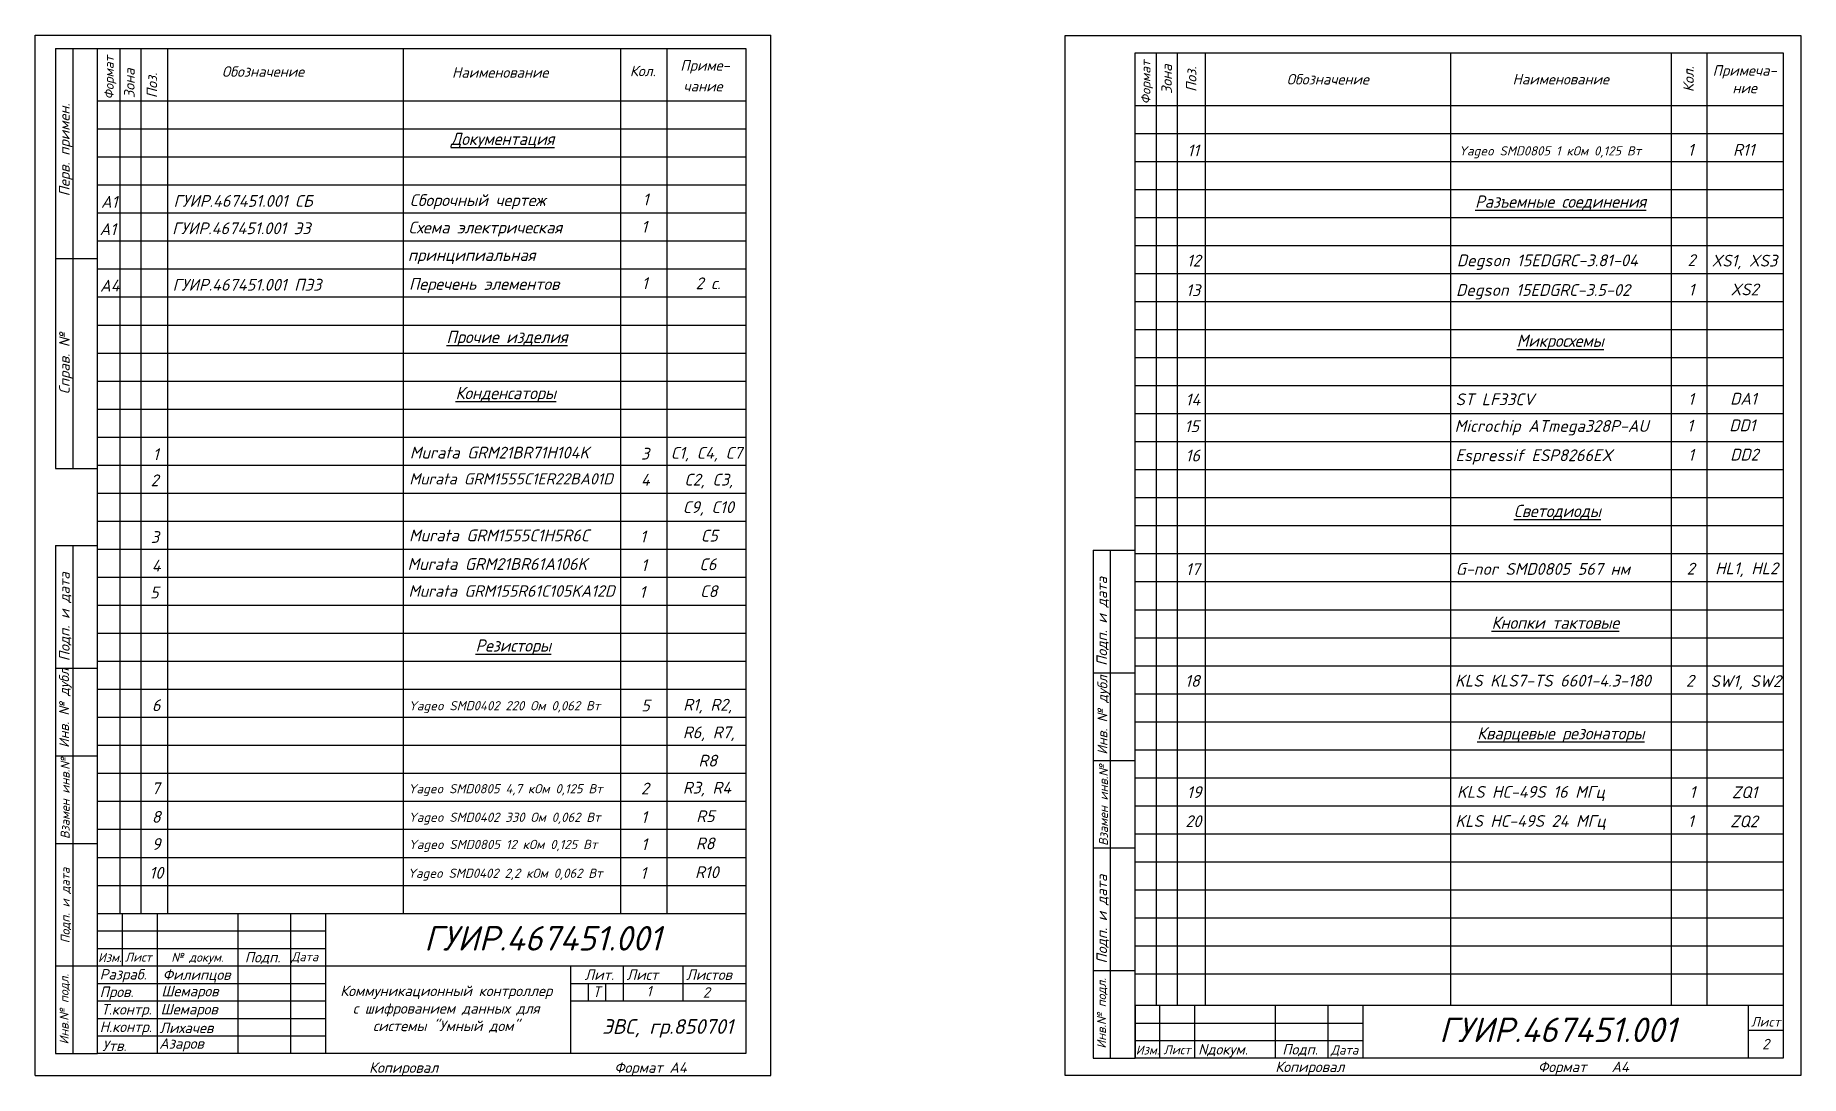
# Model space of a CAD drawing. Header units: millimetres. Extents: x 836 to 1340, y 476 to 773.
import ezdxf
from ezdxf.enums import TextEntityAlignment as Align

# ---------------------------------------------------------------- set-up
doc = ezdxf.new("R2010")
doc.units = ezdxf.units.MM
for name, color, linetype in [('KONTYR', 7, 'Continuous'), ('Text', 5, 'Continuous'), ('TONK', 1, 'Continuous')]:
    doc.layers.add(name, color=color, linetype=linetype)
for name, color, linetype, lineweight in [('Основная', 7, 'Continuous', 40), ('рамка', 7, 'Continuous', 50), ('текст', 1, 'Continuous', 30)]:
    doc.layers.add(name, color=color, linetype=linetype, lineweight=lineweight)
doc.styles.add('RUS', font='isocpeui.ttf', dxfattribs={"height": 3})
doc.styles.get("Standard").update_dxf_attribs({"font": 'arial.ttf'})

msp = doc.modelspace()

# ---------------------------------------------------------------- linework, layer by layer
at = {"color": 7}
for p, q in [((841.37, 769.13), (853.37, 769.13)), ((873.37, 522.13), (873.37, 769.13)), ((1002.68, 522.13), (1002.68, 769.13)), ((1015.81, 769.13), (1015.81, 522.13)), ((1312.67, 767.81), (1312.67, 495.79)), ((841.37, 709.13), (853.37, 709.13)), ((841.37, 649.13), (853.37, 649.13))]:
    msp.add_line(p, q, dxfattribs=at)
at = {"linetype": 'Continuous'}
for p, q in [((859.82, 522.13), (859.82, 769.13)), ((865.81, 522.18), (865.81, 769.13)), ((940.57, 769.13), (940.57, 522.13))]:
    msp.add_line(p, q, dxfattribs=at)
at = {"color": 7, "linetype": 'Continuous'}
for p, q in [((1149.51, 767.81), (1334.51, 767.81)), ((853.37, 754.13), (1038.37, 754.13)), ((1149.51, 752.81), (1334.51, 752.81))]:
    msp.add_line(p, q, dxfattribs=at)
at = {"layer": 'KONTYR', "color": 7}
for p, q in [((841.37, 769.13), (841.37, 649.13)), ((846.37, 649.13), (846.37, 769.13)), ((1155.55, 767.85), (1155.55, 495.85)), ((1161.55, 767.85), (1161.55, 495.85)), ((1169.55, 767.85), (1169.55, 495.85)), ((1239.55, 767.85), (1239.55, 495.85)), ((1302.55, 767.85), (1302.55, 495.85)), ((841.37, 627.13), (853.37, 627.13)), ((841.37, 627.13), (841.37, 482.13)), ((846.37, 482.13), (846.37, 627.13)), ((1137.51, 625.81), (1149.51, 625.81)), ((1137.51, 625.81), (1137.51, 480.81)), ((1142.51, 480.81), (1142.51, 625.81)), ((841.37, 592.13), (853.37, 592.13)), ((1137.51, 590.81), (1149.51, 590.81)), ((841.37, 567.13), (853.37, 567.13)), ((1137.51, 565.81), (1149.51, 565.81)), ((841.37, 542.13), (853.37, 542.13)), ((1137.51, 540.81), (1149.51, 540.81)), ((860.37, 522.13), (860.37, 507.13)), ((870.37, 522.13), (870.37, 482.13)), ((893.37, 522.13), (893.37, 482.13)), ((908.37, 522.13), (908.37, 482.13)), ((918.37, 522.13), (918.37, 482.13)), ((853.37, 512.13), (918.37, 512.13)), ((841.37, 507.13), (853.37, 507.13)), ((853.37, 507.13), (918.37, 507.13)), ((918.37, 507.13), (1038.37, 507.13)), ((988.37, 507.13), (988.37, 482.13)), ((1003.37, 507.13), (1003.37, 497.13)), ((1020.37, 507.13), (1020.37, 497.13)), ((1137.51, 505.81), (1149.51, 505.81)), ((988.37, 502.13), (1038.37, 502.13)), ((988.37, 497.13), (1038.37, 497.13)), ((1334.51, 495.81), (1149.51, 495.81)), ((1149.51, 495.81), (1149.51, 480.81)), ((1156.51, 495.81), (1156.51, 480.81)), ((1166.51, 495.81), (1166.51, 480.81)), ((1189.51, 495.81), (1189.51, 480.81)), ((1204.51, 495.81), (1204.51, 480.81)), ((1214.51, 495.81), (1214.51, 480.81)), ((1324.51, 495.81), (1324.51, 480.81)), ((1324.51, 488.81), (1334.51, 488.81)), ((841.37, 482.13), (853.37, 482.13)), ((1137.51, 480.81), (1149.51, 480.81))]:
    msp.add_line(p, q, dxfattribs=at)
at = {"layer": 'KONTYR', "color": 7, "linetype": 'Continuous'}
msp.add_line((853.37, 522.13), (1038.37, 522.13), dxfattribs=at)
for points in [[(853.37, 482.13), (853.37, 769.13), (1038.37, 769.13), (1038.37, 482.13)], [(1149.51, 480.81), (1149.51, 767.81), (1334.51, 767.81), (1334.51, 480.81)]]:
    msp.add_lwpolyline(points, close=True, dxfattribs=at)
at = {"layer": 'TONK', "color": 7}
for p, q in [((853.37, 746.13), (1038.37, 746.13)), ((1149.55, 744.85), (1334.55, 744.85)), ((853.37, 738.13), (1038.37, 738.13)), ((1149.55, 736.85), (1334.55, 736.85)), ((853.37, 730.13), (1038.37, 730.13)), ((1149.55, 728.85), (1334.55, 728.85)), ((853.37, 722.13), (1038.37, 722.13)), ((1149.55, 720.85), (1334.55, 720.85)), ((853.37, 714.13), (1038.37, 714.13)), ((1149.55, 712.85), (1334.55, 712.85)), ((853.37, 706.13), (1038.37, 706.13)), ((1149.55, 704.85), (1334.55, 704.85)), ((853.37, 698.13), (1038.37, 698.13)), ((1149.55, 696.85), (1334.55, 696.85)), ((853.37, 690.13), (1038.37, 690.13)), ((1149.55, 688.85), (1334.55, 688.85)), ((853.37, 682.13), (1038.37, 682.13)), ((1149.55, 680.85), (1334.55, 680.85)), ((853.37, 674.13), (1038.37, 674.13)), ((1149.55, 672.85), (1334.55, 672.85)), ((853.37, 666.13), (1038.37, 666.13)), ((1149.55, 664.85), (1334.55, 664.85)), ((853.37, 658.13), (1038.37, 658.13)), ((1149.55, 656.85), (1334.55, 656.85)), ((853.37, 650.13), (1038.37, 650.13)), ((1149.55, 648.85), (1334.55, 648.85)), ((853.37, 642.13), (1038.37, 642.13)), ((1149.55, 640.85), (1334.55, 640.85)), ((853.37, 634.13), (1038.37, 634.13)), ((1149.55, 632.85), (1334.55, 632.85)), ((853.37, 626.13), (1038.37, 626.13)), ((1149.55, 624.85), (1334.55, 624.85)), ((853.37, 618.13), (1038.37, 618.13)), ((1149.55, 616.85), (1334.55, 616.85)), ((853.37, 610.13), (1038.37, 610.13)), ((1149.55, 608.85), (1334.55, 608.85)), ((853.37, 602.13), (1038.37, 602.13)), ((1149.55, 600.85), (1334.55, 600.85)), ((853.37, 594.13), (1038.37, 594.13)), ((1149.55, 592.85), (1334.55, 592.85)), ((853.37, 586.13), (1038.37, 586.13)), ((1149.55, 584.85), (1334.55, 584.85)), ((853.37, 578.13), (1038.37, 578.13)), ((1149.55, 576.85), (1334.55, 576.85)), ((853.37, 570.13), (1038.37, 570.13)), ((1149.55, 568.85), (1334.55, 568.85)), ((853.37, 562.13), (1038.37, 562.13)), ((1149.55, 560.85), (1334.55, 560.85)), ((853.37, 554.13), (1038.37, 554.13)), ((1149.55, 552.85), (1334.55, 552.85)), ((853.37, 546.13), (1038.37, 546.13)), ((1149.55, 544.85), (1334.55, 544.85)), ((853.37, 538.13), (1038.37, 538.13)), ((1149.55, 536.85), (1334.55, 536.85)), ((853.37, 530.13), (1038.37, 530.13)), ((1149.55, 528.85), (1334.55, 528.85)), ((1149.55, 520.85), (1334.55, 520.85)), ((853.37, 517.13), (918.37, 517.13)), ((1149.55, 512.85), (1334.55, 512.85)), ((1149.55, 504.85), (1334.55, 504.85)), ((853.37, 502.13), (918.37, 502.13)), ((993.37, 502.13), (993.37, 497.13)), ((998.37, 502.13), (998.37, 497.13)), ((853.37, 497.13), (918.37, 497.13)), ((853.37, 492.13), (918.37, 492.13)), ((853.37, 487.13), (918.37, 487.13))]:
    msp.add_line(p, q, dxfattribs=at)
at = {"layer": 'TONK'}
for p, q in [((1149.51, 490.81), (1214.51, 490.81)), ((1149.51, 485.81), (1214.51, 485.81))]:
    msp.add_line(p, q, dxfattribs=at)
at = {"layer": 'TONK', "color": 1, "linetype": 'Continuous'}
msp.add_lwpolyline([(1129.51, 475.81), (1129.51, 772.81), (1339.51, 772.81), (1339.51, 475.81)], close=True, dxfattribs=at)
at = {"layer": 'рамка', "color": 7, "linetype": 'Continuous', "lineweight": 25}
for p, q in [((835.57, 475.85), (835.57, 772.85)), ((835.57, 772.85), (1045.57, 772.85)), ((1045.57, 475.85), (1045.57, 772.85)), ((835.57, 475.85), (1045.57, 475.85))]:
    msp.add_line(p, q, dxfattribs=at)

# ---------------------------------------------------------------- texts
at = {"color": 5, "linetype": 'Continuous', "style": 'RUS'}
msp.add_text('Формат', height=2.723, rotation=90, dxfattribs=at).set_placement((1153.9, 753.14))
for s, p in [('Зона', (1158.51, 760.31)), ('Поз.', (1165.51, 760.31)), ('Кол.', (1307.51, 760.31))]:
    msp.add_text(s, height=3, rotation=90, dxfattribs=at).set_placement(p, align=Align.MIDDLE)
for s, p in [('Обозначение', (1204.51, 760.31)), ('Наименование', (1271.01, 760.31))]:
    msp.add_text(s, height=3, dxfattribs=at).set_placement(p, align=Align.MIDDLE)
for s, p in [('Примеча-', (1323.51, 761.31)), ('ние', (1323.51, 756.31))]:
    msp.add_text(s, height=3, dxfattribs=at).set_placement(p, align=Align.CENTER)
at = {"lineweight": 30, "attachment_point": 1, "style": 'RUS'}
for s, insert, char_height, width in [('11', (1164.42, 741.67), 3.368, 5.567), ('Yageo SMD0805 1 кОм 0,125 Вт', (1241.89, 741.17), 2.633, 58.0798), ('1', (1307.26, 741.84), 3.37, 5.567), ('R11', (1320.19, 741.84), 3.368, 21.5302), ('А1', (854.32, 726.99), 3.368, 5.567), ('ГУИР.467451.001 СБ ', (875.02, 727.24), 3.368, 66.2038), ('Сборочный чертеж', (942.49, 727.47), 3.368, 66.2038), ('1', (1008.95, 727.68), 3.37, 5.567), ('А1', (853.93, 719.18), 3.368, 5.567), ('ГУИР.467451.001 Э3', (874.63, 719.43), 3.368, 66.2038), ('Схема электрическая', (942.1, 719.67), 3.368, 66.2038), ('1', (1008.56, 719.87), 3.37, 5.567), ('принципиальная', (941.93, 711.79), 3.368, 66.2038), ('12', (1164.28, 710.2), 3.368, 5.567), ('Degson 15EDGRC-3.81-04', (1241.36, 710.27), 3.368, 66.2038), ('2', (1307.2, 710.36), 3.37, 5.567), ('XS1, XS3', (1314.06, 710.19), 3.368, 21.5302), ('А4', (854.06, 703.05), 3.368, 5.567), ('ГУИР.467451.001 ПЭ3 ', (874.76, 703.31), 3.368, 66.2038), ('Перечень элементов', (942.23, 703.54), 3.368, 66.2038), ('1', (1008.69, 703.74), 3.37, 5.567), ('2 с.', (1024.04, 703.73), 3.368, 8.9503), ('13', (1164.04, 701.74), 3.368, 5.567), ('Degson 15EDGRC-3.5-02', (1241.12, 701.81), 3.368, 66.2038), ('1', (1307.48, 701.9), 3.37, 5.567), ('XS2', (1319.5, 701.98), 3.368, 21.5302), ('14', (1163.91, 670.53), 3.368, 5.567), ('ST LF33CV', (1240.98, 670.6), 3.368, 66.2038), ('1', (1307.35, 670.68), 3.37, 5.567), ('DA1', (1319.37, 670.77), 3.368, 21.5302), ('15', (1163.64, 662.92), 3.368, 5.567), ('Microchip ATmega328P-AU', (1240.72, 662.98), 3.368, 66.2038), ('1', (1307.08, 663.07), 3.37, 5.567), ('DD1', (1319.11, 663.16), 3.368, 21.5302), ('Murata GRM21BR71H104K', (942.49, 655.38), 3.368, 66.2038), ('C1, C4, C7', (1016.94, 655.3), 3.368, 21.5302), ('1', (869.11, 654.91), 3.37, 5.567), ('3', (1008.43, 655.07), 3.37, 5.567), ('16', (1163.91, 654.56), 3.368, 5.567), ('Espressif ESP8266EX', (1240.99, 654.62), 3.368, 66.2038), ('1', (1307.35, 654.71), 3.37, 5.567), ('DD2', (1319.38, 654.8), 3.368, 21.5302), ('2', (868.46, 647.47), 3.37, 5.567), ('Murata GRM1555C1ER22BA01D', (942.33, 647.81), 3.2083, 63.0637), ('4', (1008.45, 647.63), 3.37, 5.567), ('C2, C3,', (1020.82, 647.66), 3.368, 21.5302), ('C9, C10', (1020.38, 639.81), 3.368, 21.5302), ('3', (868.53, 631.27), 3.37, 5.567), ('Murata GRM1555C1H5R6C', (942.26, 631.74), 3.368, 66.2038), ('1', (1008.2, 631.42), 3.37, 5.567), ('C5', (1025.53, 631.66), 3.368, 21.5302), ('4', (868.82, 623.1), 3.37, 5.567), ('Murata GRM21BR61A106K', (941.84, 623.57), 3.368, 66.2038), ('1', (1008.5, 623.25), 3.37, 5.567), ('C6', (1025.11, 623.49), 3.368, 21.5302), ('17', (1163.96, 622.1), 3.368, 5.567), ('G-nor SMD0805 567 нм', (1241.04, 622.16), 3.368, 66.2038), ('2', (1306.97, 622.25), 3.37, 5.567), ('HL1, HL2', (1315.1, 622.34), 3.368, 21.5302), ('5', (868.34, 615.42), 3.37, 5.567), ('Murata GRM155R61C105KA12D', (942.11, 615.82), 3.2853, 64.5782), ('1', (1008.01, 615.57), 3.37, 5.567), ('C8', (1025.33, 615.81), 3.368, 21.5302), ('18', (1163.75, 590.19), 3.368, 5.567), ('KLS KLS7-TS 6601-4.3-180', (1240.83, 590.26), 3.368, 66.2038), ('2', (1306.76, 590.24), 3.37, 5.567), ('SW1, SW2', (1313.78, 590.15), 3.368, 21.5302), ('6', (868.85, 583.24), 3.37, 5.567), ('Yageo SMD0402 220 Ом 0,062 Вт', (942.12, 582.74), 2.633, 58.0798), ('5', (1008.53, 583.17), 3.37, 5.567), ('R1, R2,', (1020.51, 583.4), 3.368, 21.5302), ('R6, R7,', (1020.43, 575.5), 3.368, 21.5302), ('R8', (1024.85, 567.42), 3.368, 21.5302), ('7', (868.75, 559.53), 3.37, 5.567), ('2', (1008.43, 559.46), 3.37, 5.567), ('R3, R4', (1020.42, 559.7), 3.368, 21.5302), ('Yageo SMD0805 4,7 кОм 0,125 Вт', (942.02, 559.04), 2.633, 58.0798), ('19', (1164.31, 558.43), 3.368, 5.567), ('KLS HC-49S 16 МГц', (1241.39, 558.5), 3.368, 66.2038), ('1', (1307.78, 558.47), 3.37, 5.567), ('ZQ1', (1319.84, 558.39), 3.368, 21.5302), ('8', (868.82, 551.38), 3.37, 5.567), ('Yageo SMD0402 330 Ом 0,062 Вт', (942.09, 550.89), 2.633, 58.0798), ('1', (1008.5, 551.31), 3.37, 5.567), ('R5', (1024.21, 551.55), 3.368, 21.5302), ('20', (1163.83, 550.13), 3.368, 5.567), ('KLS HC-49S 24 МГц', (1240.91, 550.2), 3.368, 66.2038), ('1', (1307.3, 550.17), 3.37, 5.567), ('ZQ2', (1319.36, 550.09), 3.368, 21.5302), ('9', (868.85, 543.62), 3.37, 5.567), ('Yageo SMD0805 12 кОм 0,125 Вт', (942.12, 543.13), 2.633, 58.0798), ('1', (1008.53, 543.55), 3.37, 5.567), ('R8', (1024.13, 543.79), 3.368, 21.5302), ('10', (868.12, 535.4), 3.368, 5.567), ('Yageo SMD0402 2,2 кОм 0,062 Вт', (941.87, 534.91), 2.633, 58.0798), ('1', (1008.28, 535.33), 3.37, 5.567), ('R10', (1023.88, 535.57), 3.368, 21.5302)]:
    msp.add_mtext(s, dxfattribs=dict(at, insert=insert, char_height=char_height, width=width))
at = {"insert": (980.42, 515.01), "char_height": 7, "width": 121, "attachment_point": 5, "style": 'RUS'}
msp.add_mtext('\\A1;{\\C0;ГУИР.467451.001}', dxfattribs=at)
at = {"layer": 'Text', "color": 7, "style": 'RUS'}
for s, height, p in [('Формат', 2.7, (857.96, 754.53)), ('Зона', 3, (863.92, 754.91)), ('Поз.', 3, (870.36, 754.91)), ('Подп. и дата', 3, (845.37, 594.13)), ('Инв. № дубл', 2.8098, (845.18, 569.4)), ('Инв. № дубл', 2.8098, (1141.58, 567.45)), ('Взамен инв.№', 2.5521, (845.37, 543.35)), ('Взамен инв.№', 2.5521, (1141.77, 541.4)), ('Подп. и дата', 2.5521, (845.39, 513.57)), ('Инв.№ подл.', 2.5521, (845.07, 484.71)), ('Инв.№ подл.', 2.5521, (1141.19, 483.51))]:
    msp.add_text(s, height=height, rotation=90, dxfattribs=at).set_placement(p)
for s, height, p in [('Обозначение', 3, (888.84, 761)), ('Наименование', 3, (954.52, 760.75)), ('Кол.', 3, (1005.29, 761.17)), ('Приме-', 3, (1019.69, 762.75)), ('чание', 3, (1020.58, 756.82)), ('Изм.', 2.552, (853.47, 508.26)), ('Лист', 2.552, (861.16, 508.36)), ('№ докум.', 2.552, (874.39, 508.32)), ('Подп.', 3, (895.37, 508.13)), ('Дата', 2.552, (908.63, 508.47)), ('Лит.', 3, (992.37, 503.13)), ('Лист', 3, (1004.37, 503.13)), ('Листов', 3, (1021.37, 503.13)), ('Изм.', 2.552, (1149.69, 481.82))]:
    msp.add_text(s, height=height, dxfattribs=at).set_placement(p)
for s, p in [('Перв. примен.', (845.37, 740.13)), ('Справ. №', (845.37, 679.13))]:
    msp.add_text(s, height=3, rotation=90, dxfattribs=at).set_placement(p, align=Align.CENTER)
at = {"layer": 'Text', "style": 'RUS'}
for p in [(1141.51, 592.81), (1141.51, 507.81)]:
    msp.add_text('Подп. и дата', height=3, rotation=90, dxfattribs=at).set_placement(p)
at = {"layer": 'Text', "color": 5, "style": 'RUS'}
for s, height, p in [('Лиcт', 2.702, (1325.35, 489.82)), ('Формат', 3, (1264.51, 476.81))]:
    msp.add_text(s, height=height, dxfattribs=at).set_placement(p)
at = {"layer": 'Text', "linetype": 'Continuous', "style": 'RUS'}
for s, height, p in [('Лист', 2.569, (1157.64, 481.9)), ('Nдокум.', 3, (1167.51, 481.81)), ('Подп.', 3, (1191.51, 481.81)), ('Дата', 2.601, (1205.38, 481.83)), ('Копировал', 3, (1189.51, 476.81))]:
    msp.add_text(s, height=height, dxfattribs=at).set_placement(p)
at = {"layer": 'Text', "color": 7, "insert": (922.22, 501.5), "char_height": 3, "width": 61.3021, "attachment_point": 1, "style": 'RUS'}
msp.add_mtext('\\pxqc,t4;Коммуникационный контроллер с шифрованием данных для системы "Умный дом"', dxfattribs=at)
at = {"layer": 'Text', "color": 5, "linetype": 'Continuous', "style": 'RUS'}
msp.add_attdef('2', text='', height=3, dxfattribs=at).set_placement((1329.51, 484.81), align=Align.MIDDLE)
msp.add_attdef('A4', (1285.51, 476.81), '', height=3, dxfattribs=at)
at = {"layer": 'Основная', "lineweight": 30, "char_height": 3.5, "attachment_point": 5}
for s, insert, width in [('{\\fGOST type B|b0|i1|c204|p34;\\LДокументация}', (968.95, 742.8), 47.3824), ('{\\fGOST type B|b0|i1|c204|p34;\\LРазъемные соединения}', (1270.98, 725.09), 52.9862), ('{\\fGOST type B|b0|i1|c204|p34;\\LПрочие изделия}', (970.23, 686.25), 47.3824), ('{\\fGOST type B|b0|i1|c204|p34;\\LМикросхемы}', (1270.88, 685.16), 52.9862), ('{\\fGOST type B|b0|i1|c204|p34;\\LКонденсаторы}', (969.87, 670.23), 47.3824), ('{\\fGOST type B|b0|i1|c204|p34;\\LСветодиоды}', (1270.06, 636.76), 52.9862), ('{\\fGOST type B|b0|i1|c204|p34;\\LКнопки тактовые}', (1269.47, 605.13), 52.9862), ('{\\fGOST type B|b0|i1|c204|p34;\\LРезисторы}', (972.01, 598.14), 47.3824), ('{\\fGOST type B|b0|i1|c204|p34;\\LКварцевые резонаторы}', (1271.04, 573.07), 52.9862)]:
    msp.add_mtext(s, dxfattribs=dict(at, insert=insert, width=width))
at = {"layer": 'Основная', "char_height": 3, "width": 20, "attachment_point": 4}
for s, insert in [(' {\\fISOCPEUR|b0|i1|c204|p34;Разраб.}', (852.78, 504.33)), (' {\\fISOCPEUR|b0|i1|c204|p34;Пров.}', (852.78, 499.33)), (' {\\fISOCPEUR|b0|i1|c204|p34;Н.контр.}', (852.78, 489.33)), ('{\\fISOCPEUR|b0|i1|c204|p34; Утв.}', (852.78, 484.33))]:
    msp.add_mtext(s, dxfattribs=dict(at, insert=insert))
at = {"layer": 'Основная', "char_height": 3, "width": 20, "attachment_point": 4, "style": 'RUS'}
for s, insert in [('Филипцов', (871.94, 504.23)), ('Шемаров', (871.56, 499.53)), ('Т.контр.', (854.4, 494.33)), ('Шемаров', (871.33, 494.36)), ('Лихачев', (871.02, 489.43)), ('Азаров', (870.94, 484.57))]:
    msp.add_mtext(s, dxfattribs=dict(at, insert=insert))
at = {"layer": 'Основная', "color": 1, "width": 121, "attachment_point": 5, "style": 'RUS'}
for s, insert, char_height in [('\\A1;{\\C0;ЭВС, гр.850701}', (1016.08, 489.26), 4.2), ('\\A1;\\pxt16;{\\C0;ГУИР.467451.001}', (1270.15, 488.88), 7)]:
    msp.add_mtext(s, dxfattribs=dict(at, insert=insert, char_height=char_height))
at = {"layer": 'рамка', "color": 7, "lineweight": 30, "style": 'RUS'}
for s, p in [('Копировал', (930.83, 476.6)), ('Формат А4', (1000.83, 476.6))]:
    msp.add_text(s, height=3, dxfattribs=at).set_placement(p)
at = {"layer": 'текст', "color": 0, "style": 'RUS'}
for s, p in [('Т', (994.7, 498.26)), ('1', (1010.01, 498.43))]:
    msp.add_text(s, height=3, dxfattribs=at).set_placement(p)
at = {"layer": 'текст', "style": 'RUS'}
msp.add_text('2', height=3, dxfattribs=at).set_placement((1026.1, 498.06))

doc.saveas('drawing.dxf')
